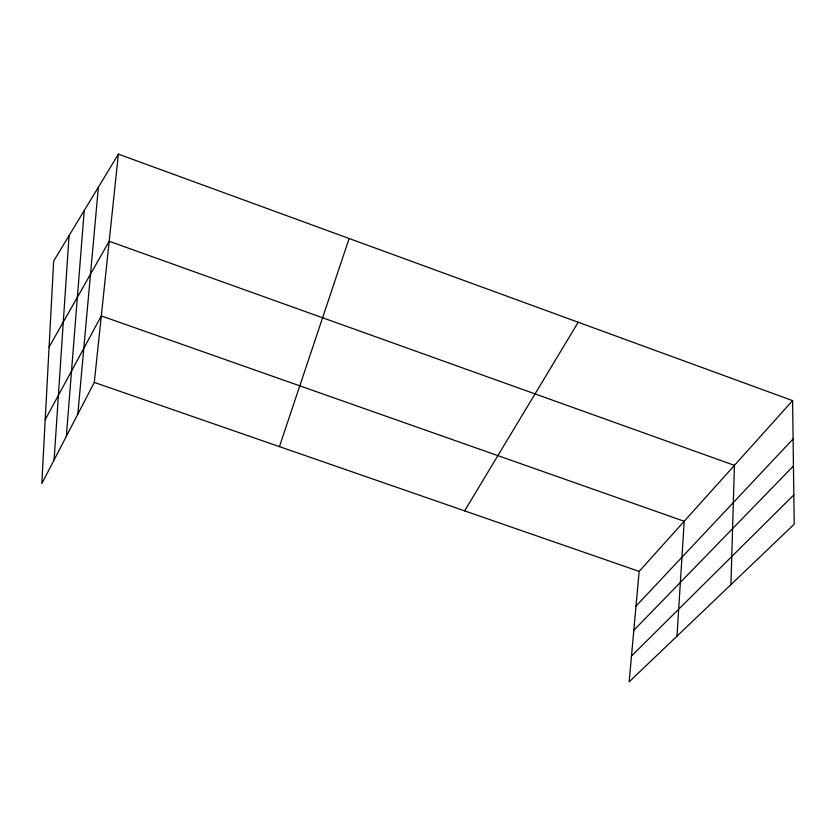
<?xml version="1.0" encoding="UTF-8"?>
<svg xmlns="http://www.w3.org/2000/svg" width="836" height="836" viewBox="0 0 836 836"><rect width="100%" height="100%" fill="white"/><g stroke="black" fill="none" stroke-linecap="round" stroke-linejoin="round"><path stroke-width="1.25" d="M730.936 584.636L734.426 465.37L109.192 241.259L49.084 347.065M676.993 636.165L684.203 521.277L101.313 315.914L45.207 419.724M54.1 459.936L69.054 235.637M66.347 436.319L84.237 210.547M77.842 414.144L98.376 187.201M792.601 400.632L639.153 571.406L629.142 681.862L794.2 524.193L792.601 400.632L118.388 154.137L53.661 261.072L41.8 483.657L94.29 382.407L118.388 154.137M279.443 446.633L349.135 238.49M464.617 510.859L578.209 322.247M636.008 606.11L793.092 438.973M633.813 630.313L793.448 465.965M631.483 656.051L793.824 494.922M94.29 382.407L639.153 571.406"/></g></svg>
